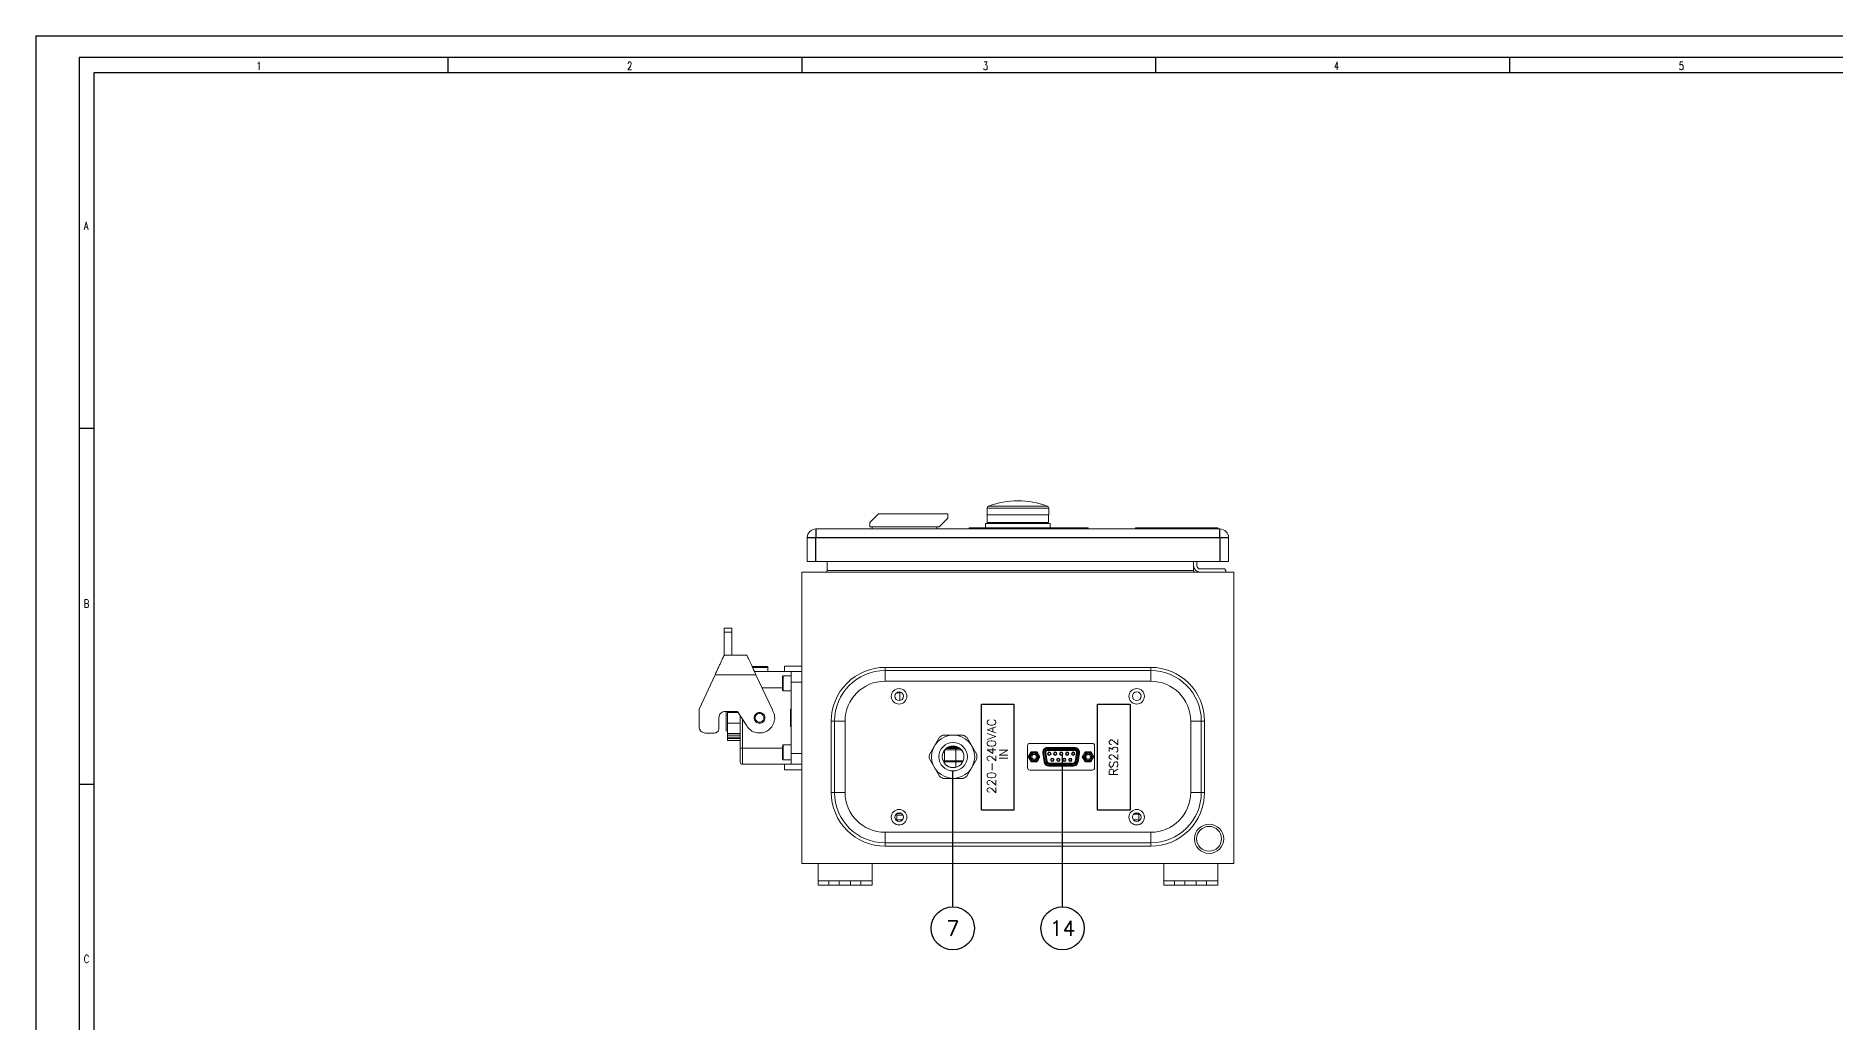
# Model space of a CAD drawing. Extents: x 4137 to 28680, y 2446 to 6814.
# Drawn here: x 4137 to 4970, y 3284 to 3741 of the extents above; entities that cross this region are included whole.
import ezdxf
from ezdxf.enums import TextEntityAlignment as Align

# ---------------------------------------------------------------- set-up
doc = ezdxf.new("R2010")
doc.units = 0
doc.header["$LTSCALE"] = 0.5
doc.layers.get('0').update_dxf_attribs({"linetype": 'CONTINUOUS'})
doc.layers.add('DIM', color=5, linetype='CONTINUOUS')
doc.layers.add('VOL', color=2, linetype='CONTINUOUS')
doc.styles.get("Standard").update_dxf_attribs({"font": 'simplex.shx'})

msp = doc.modelspace()

# ---------------------------------------------------------------- linework, layer by layer
at = {"color": 7, "linetype": 'Continuous'}
for p, q in [((4137.01, 3740.59), (4137.01, 2552.59)), ((4137.01, 3740.59), (5819.01, 3740.59)), ((5809.01, 3730.59), (4157.01, 3730.59)), ((4157.01, 3730.59), (4157.01, 2562.59)), ((4164.01, 2569.59), (4164.01, 3723.59)), ((4164.01, 3723.59), (5802.01, 3723.59))]:
    msp.add_line(p, q, dxfattribs=at)
at = {"color": 8, "linetype": 'Continuous', "lineweight": 15}
for p, q in [((4577.93, 3522.79), (4605.13, 3522.79)), ((4482.93, 3444.21), (4482.93, 3437.21)), ((4530.03, 3441.71), (4530.03, 3446.61)), ((4653.03, 3446.61), (4653.03, 3441.71)), ((4473.07, 3438.71), (4482.53, 3438.71)), ((4464.03, 3424.15), (4464.03, 3410.71)), ((4506.63, 3423.21), (4511.53, 3423.21)), ((4676.43, 3423.21), (4671.53, 3423.21)), ((4457.13, 3417.54), (4463.03, 3417.54)), ((4457.13, 3416.71), (4463.03, 3416.71)), ((4457.13, 3415.71), (4463.03, 3415.71)), ((4457.13, 3415.21), (4463.03, 3415.21)), ((4463.03, 3414.21), (4457.13, 3414.21)), ((4482.53, 3410.71), (4464.03, 3410.71)), ((4482.93, 3412.21), (4482.93, 3405.21)), ((4564.76, 3410.53), (4558.3, 3410.53)), ((4558.5, 3410.69), (4564.56, 3410.69)), ((4559.91, 3411.44), (4563.15, 3411.44)), ((4556.92, 3404.78), (4557.58, 3404.78)), ((4557.58, 3404.77), (4556.92, 3404.77)), ((4557.58, 3404.74), (4556.93, 3404.74)), ((4557.58, 3404.36), (4557.12, 3404.36)), ((4562.73, 3404.78), (4566.14, 3404.78)), ((4566.14, 3404.77), (4562.73, 3404.77)), ((4566.13, 3404.74), (4562.73, 3404.74)), ((4565.94, 3404.36), (4562.73, 3404.36)), ((4506.63, 3390.21), (4511.53, 3390.21)), ((4676.43, 3390.21), (4671.53, 3390.21)), ((4535.53, 3380.44), (4537.53, 3380.44)), ((4538.29, 3379.66), (4535.53, 3379.66)), ((4535.53, 3377.56), (4538.17, 3377.56)), ((4644.89, 3377.56), (4647.53, 3377.56)), ((4647.53, 3380.06), (4645.05, 3380.06)), ((4530.03, 3366.82), (4530.03, 3371.71)), ((4653.03, 3366.82), (4653.03, 3371.71))]:
    msp.add_line(p, q, dxfattribs=at)
at = {"color": 7, "linetype": 'Continuous', "lineweight": 15}
for p, q in [((4523.03, 3515.21), (4527.03, 3519.21)), ((4523.03, 3513.21), (4523.03, 3515.21)), ((4527.03, 3519.21), (4559.03, 3519.21)), ((4559.03, 3517.21), (4555.03, 3513.21)), ((4559.03, 3519.21), (4559.03, 3517.21)), ((4576.53, 3514.71), (4606.53, 3514.71)), ((4576.53, 3512.72), (4576.53, 3514.71)), ((4577.28, 3521.86), (4577.28, 3518.71)), ((4577.28, 3518.71), (4605.78, 3518.71)), ((4577.29, 3518.71), (4577.29, 3515.21)), ((4577.29, 3515.21), (4605.77, 3515.21)), ((4577.95, 3515.21), (4577.95, 3514.71)), ((4605.1, 3514.71), (4605.1, 3515.21)), ((4605.77, 3515.21), (4605.77, 3518.71)), ((4605.78, 3518.71), (4605.78, 3521.86)), ((4606.53, 3512.72), (4606.53, 3514.71)), ((4494.03, 3508.21), (4494.03, 3497.21)), ((4685.03, 3512.21), (4498.03, 3512.21)), ((4523.03, 3513.21), (4555.03, 3513.21)), ((4524.03, 3513.21), (4524.03, 3512.21)), ((4554.03, 3513.21), (4554.03, 3512.21)), ((4568.95, 3512.72), (4568.95, 3512.21)), ((4568.95, 3512.72), (4573.95, 3512.72)), ((4573.95, 3512.21), (4573.95, 3512.72)), ((4573.95, 3512.72), (4619.13, 3512.72)), ((4619.13, 3512.21), (4619.13, 3512.72)), ((4619.13, 3512.72), (4624.13, 3512.72)), ((4624.13, 3512.21), (4624.13, 3512.72)), ((4646.03, 3512.21), (4646.03, 3512.71)), ((4646.03, 3512.71), (4684.03, 3512.71)), ((4649.83, 3512.81), (4649.83, 3512.71)), ((4649.83, 3512.81), (4661.23, 3512.81)), ((4661.23, 3512.81), (4661.23, 3512.71)), ((4666.93, 3512.81), (4666.93, 3512.71)), ((4666.93, 3512.81), (4678.33, 3512.81)), ((4678.33, 3512.81), (4678.33, 3512.71)), ((4684.03, 3512.21), (4684.03, 3512.71)), ((4689.03, 3497.21), (4689.03, 3508.21)), ((4491.53, 3357.21), (4491.53, 3492.21)), ((4491.53, 3492.21), (4691.53, 3492.21)), ((4494.03, 3497.21), (4498.03, 3497.21)), ((4685.03, 3497.21), (4498.03, 3497.21)), ((4503.28, 3497.21), (4503.28, 3493.01)), ((4503.28, 3493.01), (4672.78, 3493.01)), ((4672.78, 3497.21), (4672.78, 3493.01)), ((4672.83, 3495.21), (4672.83, 3497.21)), ((4674.33, 3497.21), (4674.33, 3495.21)), ((4675.83, 3493.71), (4687.13, 3493.71)), ((4685.03, 3497.21), (4689.03, 3497.21)), ((4687.83, 3493.01), (4687.13, 3493.71)), ((4687.83, 3493.01), (4687.83, 3492.21)), ((4691.53, 3492.21), (4691.53, 3357.21)), ((4455.55, 3466.21), (4459.05, 3466.21)), ((4455.55, 3464.35), (4459.05, 3464.35)), ((4455.55, 3453.71), (4455.55, 3464.35)), ((4459.05, 3453.71), (4459.05, 3464.35)), ((4465.95, 3453.71), (4455.55, 3453.71)), ((4466.1, 3453.65), (4465.95, 3453.71)), ((4475.83, 3448.5), (4468.5, 3448.5)), ((4468.75, 3447.98), (4475.83, 3447.98)), ((4475.83, 3447.98), (4475.83, 3448.5)), ((4475.83, 3446.21), (4475.83, 3447.98)), ((4491.53, 3448.71), (4483.53, 3448.71)), ((4483.53, 3446.21), (4483.53, 3448.71)), ((4653.03, 3448.11), (4530.03, 3448.11)), ((4530.03, 3448.11), (4530.03, 3446.61)), ((4653.03, 3446.61), (4653.03, 3448.11)), ((4443.93, 3428.79), (4451.35, 3444.71)), ((4470.27, 3444.71), (4451.35, 3444.71)), ((4451.55, 3445.14), (4451.42, 3444.85)), ((4469.57, 3446.21), (4486.53, 3446.21)), ((4470.27, 3444.71), (4477.87, 3428.42)), ((4482.53, 3437.61), (4482.53, 3443.81)), ((4486.53, 3444.21), (4482.93, 3444.21)), ((4483.53, 3447.01), (4483.43, 3447.01)), ((4483.43, 3447.01), (4483.43, 3446.21)), ((4491.53, 3446.21), (4486.53, 3446.21)), ((4486.53, 3441.21), (4486.53, 3446.21)), ((4491.53, 3441.21), (4486.53, 3441.21)), ((4486.53, 3408.21), (4486.53, 3441.21)), ((4530.03, 3446.61), (4653.03, 3446.61)), ((4653.03, 3441.71), (4530.03, 3441.71)), ((4482.93, 3437.21), (4486.53, 3437.21)), ((4536.83, 3436.26), (4535.27, 3436.26)), ((4536.83, 3436.26), (4536.83, 3436.69)), ((4536.83, 3432.74), (4536.83, 3436.26)), ((4443.93, 3420.71), (4443.93, 3428.79)), ((4453.13, 3424.71), (4453.13, 3419.71)), ((4461.8, 3427.71), (4456.13, 3427.71)), ((4456.53, 3418.71), (4456.53, 3427.71)), ((4457.13, 3427.71), (4457.13, 3427.21)), ((4462.11, 3427.21), (4457.13, 3427.21)), ((4457.13, 3427.21), (4457.13, 3422.21)), ((4465.99, 3421), (4461.8, 3427.71)), ((4463.03, 3425.75), (4463.03, 3410.71)), ((4474.43, 3424.71), (4473.93, 3424.71)), ((4486.33, 3428.53), (4486.32, 3428.53)), ((4486.32, 3427.95), (4486.33, 3427.95)), ((4486.32, 3427.91), (4486.33, 3427.91)), ((4486.33, 3424.45), (4486.32, 3424.45)), ((4486.53, 3428.71), (4486.33, 3428.71)), ((4486.33, 3428.71), (4486.33, 3420.71)), ((4505.13, 3423.21), (4505.13, 3390.21)), ((4506.63, 3423.21), (4505.13, 3423.21)), ((4506.63, 3390.21), (4506.63, 3423.21)), ((4511.53, 3423.21), (4511.53, 3390.21)), ((4671.53, 3390.21), (4671.53, 3423.21)), ((4676.43, 3423.21), (4676.43, 3390.21)), ((4676.43, 3423.21), (4677.93, 3423.21)), ((4677.93, 3390.21), (4677.93, 3423.21)), ((4451.13, 3417.71), (4446.93, 3417.71)), ((4457.13, 3418.48), (4456.53, 3418.71)), ((4463.03, 3422.21), (4457.13, 3422.21)), ((4457.13, 3422.21), (4457.13, 3417.54)), ((4457.13, 3416.71), (4463.03, 3416.71)), ((4457.13, 3416.71), (4457.13, 3416.71)), ((4457.13, 3415.71), (4457.13, 3415.21)), ((4486.53, 3420.71), (4486.33, 3420.71)), ((4552.87, 3411.71), (4555.2, 3415.75)), ((4556.87, 3416.71), (4561.53, 3416.71)), ((4561.53, 3416.71), (4566.19, 3416.71)), ((4567.86, 3415.75), (4570.19, 3411.71)), ((4463.03, 3414.21), (4457.13, 3414.21)), ((4457.13, 3414.21), (4457.13, 3414.21)), ((4457.14, 3414.21), (4457.14, 3414.21)), ((4464.03, 3410.71), (4463.03, 3410.71)), ((4464.03, 3410.71), (4464.03, 3403.21)), ((4482.53, 3405.61), (4482.53, 3411.81)), ((4486.53, 3412.21), (4482.93, 3412.21)), ((4486.53, 3403.21), (4486.53, 3408.21)), ((4486.53, 3408.21), (4491.53, 3408.21)), ((4550.54, 3407.68), (4552.87, 3411.71)), ((4557.58, 3404.78), (4557.58, 3409.78)), ((4558.33, 3410.56), (4564.73, 3410.56)), ((4562.73, 3411.57), (4562.73, 3411.44)), ((4562.73, 3411.44), (4562.73, 3411.07)), ((4562.73, 3411.07), (4562.73, 3410.69)), ((4562.73, 3410.69), (4562.73, 3410.6)), ((4562.73, 3410.6), (4562.73, 3410.56)), ((4562.73, 3410.56), (4562.73, 3410.53)), ((4562.73, 3410.53), (4562.73, 3409.92)), ((4562.73, 3404.78), (4562.73, 3409.92)), ((4570.19, 3411.71), (4572.52, 3407.68)), ((4596.03, 3411.91), (4596.03, 3401.51)), ((4596.43, 3406.71), (4596.93, 3406.71)), ((4597.55, 3408.8), (4596.49, 3406.96)), ((4596.49, 3406.46), (4597.55, 3404.62)), ((4596.93, 3406.71), (4597.99, 3408.55)), ((4597.99, 3404.87), (4596.93, 3406.71)), ((4626.03, 3412.91), (4597.03, 3412.91)), ((4600.11, 3409.05), (4597.99, 3409.05)), ((4597.99, 3408.55), (4600.11, 3408.55)), ((4600.11, 3408.55), (4601.17, 3406.71)), ((4601.17, 3406.71), (4600.11, 3404.87)), ((4601.75, 3406.71), (4600.54, 3408.8)), ((4600.54, 3404.62), (4601.75, 3406.71)), ((4601.75, 3406.71), (4601.17, 3406.71)), ((4603.66, 3404.36), (4603.04, 3408.36)), ((4603.33, 3408.41), (4603.45, 3408.42)), ((4603.96, 3404.41), (4603.33, 3408.41)), ((4604.08, 3404.42), (4603.45, 3408.42)), ((4604.57, 3404.5), (4603.95, 3408.5)), ((4604.94, 3404.56), (4604.31, 3408.56)), ((4605.02, 3404.57), (4604.39, 3408.57)), ((4605.3, 3410.71), (4605.3, 3411.01)), ((4605.3, 3411.01), (4617.76, 3411.01)), ((4605.3, 3410.58), (4605.3, 3410.71)), ((4605.3, 3410.71), (4617.76, 3410.71)), ((4605.3, 3410.08), (4605.3, 3410.58)), ((4605.3, 3410.58), (4617.76, 3410.58)), ((4605.3, 3410.08), (4617.76, 3410.08)), ((4605.3, 3409.71), (4617.76, 3409.71)), ((4605.3, 3409.63), (4617.76, 3409.63)), ((4617.76, 3411.01), (4617.76, 3410.71)), ((4617.76, 3410.71), (4617.76, 3410.58)), ((4617.76, 3410.58), (4617.76, 3410.08)), ((4618.67, 3408.57), (4618.04, 3404.57)), ((4618.75, 3408.56), (4618.12, 3404.56)), ((4619.11, 3408.5), (4618.49, 3404.5)), ((4619.61, 3408.42), (4618.98, 3404.42)), ((4619.73, 3408.41), (4619.1, 3404.41)), ((4620.02, 3408.36), (4619.4, 3404.36)), ((4619.73, 3408.41), (4619.61, 3408.42)), ((4622.52, 3408.8), (4621.31, 3406.71)), ((4621.31, 3406.71), (4621.89, 3406.71)), ((4621.31, 3406.71), (4622.52, 3404.62)), ((4621.89, 3406.71), (4622.95, 3408.55)), ((4622.95, 3404.87), (4621.89, 3406.71)), ((4622.44, 3406.71), (4622.93, 3406.71)), ((4625.07, 3409.05), (4622.95, 3409.05)), ((4622.95, 3408.55), (4625.07, 3408.55)), ((4625.07, 3408.55), (4626.13, 3406.71)), ((4626.13, 3406.71), (4625.07, 3404.87)), ((4625.13, 3406.71), (4625.62, 3406.71)), ((4626.57, 3406.96), (4625.51, 3408.8)), ((4625.51, 3404.62), (4626.57, 3406.46)), ((4626.63, 3406.71), (4626.13, 3406.71)), ((4627.03, 3401.51), (4627.03, 3411.91)), ((4486.53, 3403.21), (4464.03, 3403.21)), ((4482.93, 3405.21), (4486.53, 3405.21)), ((4483.43, 3403.21), (4483.43, 3402.41)), ((4483.43, 3402.41), (4483.53, 3402.41)), ((4483.53, 3400.71), (4483.53, 3403.21)), ((4483.53, 3400.71), (4491.53, 3400.71)), ((4491.53, 3403.21), (4486.53, 3403.21)), ((4552.87, 3401.71), (4550.54, 3405.75)), ((4555.2, 3397.68), (4552.87, 3401.71)), ((4562.73, 3404.77), (4556.92, 3404.77)), ((4557.58, 3404.78), (4562.73, 3404.78)), ((4562.73, 3404.77), (4557.58, 3404.77)), ((4557.58, 3404.77), (4557.58, 3404.74)), ((4557.58, 3404.77), (4557.58, 3404.77)), ((4562.73, 3404.74), (4557.58, 3404.74)), ((4557.58, 3404.74), (4557.58, 3404.36)), ((4562.73, 3404.36), (4557.58, 3404.36)), ((4557.58, 3403.65), (4557.58, 3404.36)), ((4566.14, 3404.77), (4562.73, 3404.77)), ((4562.73, 3404.77), (4562.73, 3404.74)), ((4562.73, 3404.77), (4562.73, 3404.77)), ((4562.73, 3404.74), (4562.73, 3404.36)), ((4562.73, 3401.86), (4562.73, 3404.36)), ((4570.19, 3401.71), (4567.86, 3397.68)), ((4572.52, 3405.75), (4570.19, 3401.71)), ((4597.03, 3400.51), (4626.03, 3400.51)), ((4600.11, 3404.87), (4597.99, 3404.87)), ((4597.99, 3404.37), (4600.11, 3404.37)), ((4603.96, 3404.41), (4604.08, 3404.42)), ((4617.13, 3403.79), (4605.92, 3403.79)), ((4617.13, 3403.71), (4605.92, 3403.71)), ((4617.13, 3403.34), (4605.92, 3403.34)), ((4605.92, 3402.84), (4605.92, 3403.34)), ((4617.13, 3402.84), (4605.92, 3402.84)), ((4605.92, 3402.72), (4605.92, 3402.84)), ((4617.13, 3402.72), (4605.92, 3402.72)), ((4605.92, 3402.42), (4605.92, 3402.72)), ((4617.13, 3402.42), (4605.92, 3402.42)), ((4617.13, 3402.84), (4617.13, 3403.34)), ((4617.13, 3402.72), (4617.13, 3402.84)), ((4617.13, 3402.42), (4617.13, 3402.72)), ((4619.1, 3404.41), (4618.98, 3404.42)), ((4625.07, 3404.87), (4622.95, 3404.87)), ((4622.95, 3404.37), (4625.07, 3404.37)), ((4506.63, 3390.21), (4505.13, 3390.21)), ((4561.53, 3396.71), (4556.87, 3396.71)), ((4566.19, 3396.71), (4561.53, 3396.71)), ((4676.43, 3390.21), (4677.93, 3390.21)), ((4535.53, 3376.98), (4535.53, 3380.45)), ((4647.29, 3380.56), (4645.77, 3380.56)), ((4647.53, 3376.98), (4647.53, 3380.45)), ((4530.03, 3371.71), (4653.03, 3371.71)), ((4530.03, 3366.82), (4530.03, 3365.32)), ((4653.03, 3366.82), (4530.03, 3366.82)), ((4530.03, 3365.32), (4653.03, 3365.32)), ((4653.03, 3366.82), (4653.03, 3365.32)), ((4491.53, 3357.21), (4691.53, 3357.21)), ((4499.03, 3357.21), (4499.03, 3349.21)), ((4524.03, 3349.21), (4524.03, 3357.21)), ((4659.03, 3357.21), (4659.03, 3349.21)), ((4684.03, 3349.21), (4684.03, 3357.21)), ((4499.03, 3347.21), (4499.03, 3349.21)), ((4499.03, 3349.21), (4499.12, 3349.21)), ((4499.12, 3349.21), (4504.01, 3349.21)), ((4504.01, 3349.21), (4504.01, 3347.21)), ((4504.01, 3349.21), (4508.79, 3349.21)), ((4508.79, 3349.21), (4514.1, 3349.21)), ((4508.79, 3349.21), (4508.79, 3347.21)), ((4514.1, 3349.21), (4514.1, 3347.21)), ((4514.1, 3349.21), (4518.88, 3349.21)), ((4518.88, 3347.21), (4518.88, 3349.21)), ((4518.88, 3349.21), (4523.77, 3349.21)), ((4523.77, 3349.21), (4524.03, 3349.21)), ((4524.03, 3347.21), (4524.03, 3349.21)), ((4659.03, 3347.21), (4659.03, 3349.21)), ((4659.03, 3349.21), (4659.12, 3349.21)), ((4659.12, 3349.21), (4664.01, 3349.21)), ((4664.01, 3349.21), (4664.01, 3347.21)), ((4664.01, 3349.21), (4668.79, 3349.21)), ((4668.79, 3349.21), (4674.1, 3349.21)), ((4668.79, 3349.21), (4668.79, 3347.21)), ((4674.1, 3349.21), (4674.1, 3347.21)), ((4674.1, 3349.21), (4678.88, 3349.21)), ((4678.88, 3347.21), (4678.88, 3349.21)), ((4678.88, 3349.21), (4683.77, 3349.21)), ((4683.77, 3349.21), (4684.03, 3349.21)), ((4684.03, 3347.21), (4684.03, 3349.21)), ((4504.01, 3347.21), (4499.03, 3347.21)), ((4508.79, 3347.21), (4504.01, 3347.21)), ((4514.1, 3347.21), (4508.79, 3347.21)), ((4514.1, 3347.21), (4518.88, 3347.21)), ((4524.03, 3347.21), (4518.88, 3347.21)), ((4664.01, 3347.21), (4659.03, 3347.21)), ((4668.79, 3347.21), (4664.01, 3347.21)), ((4674.1, 3347.21), (4668.79, 3347.21)), ((4674.1, 3347.21), (4678.88, 3347.21)), ((4684.03, 3347.21), (4678.88, 3347.21))]:
    msp.add_line(p, q, dxfattribs=at)
for p, q in [((4574.61, 3382), (4574.61, 3431)), ((4574.61, 3431), (4589.61, 3431)), ((4589.61, 3431), (4589.61, 3382)), ((4628.43, 3431), (4643.43, 3431)), ((4628.43, 3382), (4628.43, 3431)), ((4643.43, 3431), (4643.43, 3382)), ((4589.61, 3382), (4574.61, 3382)), ((4643.43, 3382), (4628.43, 3382))]:
    msp.add_line(p, q)
at = {"color": 7, "linetype": 'Continuous', "lineweight": 15, "flags": 128}
for points in [[(4457.13, 3416.71), (4457.13, 3416.73), (4457.13, 3416.77), (4457.13, 3416.84), (4457.13, 3416.94), (4457.13, 3417.07), (4457.13, 3417.21), (4457.13, 3417.37), (4457.13, 3417.54)], [(4457.13, 3416.71), (4457.13, 3416.69), (4457.13, 3416.63), (4457.13, 3416.54), (4457.13, 3416.42), (4457.13, 3416.27), (4457.13, 3416.09), (4457.13, 3415.91), (4457.13, 3415.71)], [(4457.13, 3415.21), (4457.13, 3415.02), (4457.13, 3414.83), (4457.13, 3414.66), (4457.13, 3414.5), (4457.13, 3414.38), (4457.13, 3414.29), (4457.13, 3414.23), (4457.13, 3414.21)], [(4597.74, 3408.98), (4597.77, 3408.92), (4597.82, 3408.84), (4597.87, 3408.75), (4597.93, 3408.65), (4597.99, 3408.55)], [(4600.36, 3408.98), (4600.32, 3408.92), (4600.28, 3408.84), (4600.23, 3408.75), (4600.17, 3408.65), (4600.11, 3408.55)], [(4603.04, 3408.36), (4603.09, 3408.37), (4603.15, 3408.38), (4603.2, 3408.38), (4603.24, 3408.39), (4603.28, 3408.4), (4603.31, 3408.4), (4603.32, 3408.4), (4603.33, 3408.41)], [(4603.45, 3408.42), (4603.47, 3408.43), (4603.49, 3408.43), (4603.54, 3408.44), (4603.6, 3408.45), (4603.68, 3408.46), (4603.76, 3408.47), (4603.85, 3408.49), (4603.95, 3408.5)], [(4619.61, 3408.42), (4619.59, 3408.43), (4619.56, 3408.43), (4619.52, 3408.44), (4619.46, 3408.45), (4619.38, 3408.46), (4619.3, 3408.47), (4619.21, 3408.49), (4619.11, 3408.5)], [(4620.02, 3408.36), (4619.97, 3408.37), (4619.91, 3408.38), (4619.86, 3408.38), (4619.82, 3408.39), (4619.78, 3408.4), (4619.75, 3408.4), (4619.74, 3408.4), (4619.73, 3408.41)], [(4622.7, 3408.98), (4622.74, 3408.92), (4622.78, 3408.84), (4622.83, 3408.75), (4622.89, 3408.65), (4622.95, 3408.55)], [(4625.32, 3408.98), (4625.29, 3408.92), (4625.24, 3408.84), (4625.19, 3408.75), (4625.13, 3408.65), (4625.07, 3408.55)], [(4597.99, 3404.87), (4597.94, 3404.79), (4597.89, 3404.7), (4597.84, 3404.62), (4597.8, 3404.55), (4597.77, 3404.49), (4597.74, 3404.44)], [(4600.36, 3404.44), (4600.32, 3404.5), (4600.28, 3404.58), (4600.23, 3404.67), (4600.17, 3404.77), (4600.11, 3404.87)], [(4603.66, 3404.36), (4603.72, 3404.37), (4603.77, 3404.38), (4603.82, 3404.38), (4603.87, 3404.39), (4603.9, 3404.4), (4603.93, 3404.4), (4603.95, 3404.4), (4603.96, 3404.41)], [(4604.08, 3404.42), (4604.09, 3404.43), (4604.12, 3404.43), (4604.17, 3404.44), (4604.23, 3404.45), (4604.3, 3404.46), (4604.39, 3404.47), (4604.48, 3404.49), (4604.57, 3404.5)], [(4618.98, 3404.42), (4618.97, 3404.43), (4618.94, 3404.43), (4618.89, 3404.44), (4618.83, 3404.45), (4618.76, 3404.46), (4618.67, 3404.47), (4618.58, 3404.49), (4618.49, 3404.5)], [(4619.4, 3404.36), (4619.34, 3404.37), (4619.29, 3404.38), (4619.24, 3404.38), (4619.19, 3404.39), (4619.16, 3404.4), (4619.13, 3404.4), (4619.11, 3404.4), (4619.1, 3404.41)], [(4622.95, 3404.87), (4622.9, 3404.79), (4622.85, 3404.7), (4622.81, 3404.62), (4622.77, 3404.55), (4622.73, 3404.49), (4622.7, 3404.44)], [(4625.32, 3404.44), (4625.29, 3404.49), (4625.26, 3404.55), (4625.22, 3404.62), (4625.17, 3404.7), (4625.12, 3404.79), (4625.07, 3404.87)]]:
    msp.add_lwpolyline(points, dxfattribs=at)
at = {"color": 8, "linetype": 'Continuous', "lineweight": 15, "flags": 128}
for points in [[(4565.37, 3409.92), (4562.73, 3409.92), (4557.69, 3409.92)], [(4558.39, 3410.6), (4562.73, 3410.6), (4564.67, 3410.6)], [(4559.08, 3411.07), (4562.73, 3411.07), (4563.98, 3411.07)]]:
    msp.add_lwpolyline(points, dxfattribs=at)
at = {"color": 7, "linetype": 'Continuous', "lineweight": 15}
for centre, radius in [((4536.53, 3434.71), 3.6), ((4536.53, 3434.71), 2), ((4646.53, 3434.71), 3.6), ((4646.53, 3434.71), 2), ((4561.53, 3406.71), 10), ((4561.53, 3406.71), 6.6), ((4561.53, 3406.71), 5.05), ((4561.53, 3406.71), 5), ((4599.03, 3406.71), 1.59), ((4599.03, 3406.71), 1.1), ((4606.06, 3408.13), 0.8), ((4606.06, 3408.13), 0.6), ((4606.06, 3408.13), 0.5), ((4607.45, 3405.29), 0.8), ((4608.83, 3408.13), 0.8), ((4608.83, 3408.13), 0.6), ((4608.83, 3408.13), 0.5), ((4610.22, 3405.29), 0.8), ((4611.6, 3408.13), 0.8), ((4611.6, 3408.13), 0.6), ((4611.6, 3408.13), 0.5), ((4612.99, 3405.29), 0.8), ((4614.37, 3408.13), 0.8), ((4614.37, 3408.13), 0.6), ((4614.37, 3408.13), 0.5), ((4615.76, 3405.29), 0.8), ((4617.14, 3408.13), 0.8), ((4617.14, 3408.13), 0.6), ((4617.14, 3408.13), 0.5), ((4607.45, 3405.29), 0.6), ((4607.45, 3405.29), 0.5), ((4610.22, 3405.29), 0.6), ((4610.22, 3405.29), 0.5), ((4612.99, 3405.29), 0.6), ((4612.99, 3405.29), 0.5), ((4615.76, 3405.29), 0.6), ((4615.76, 3405.29), 0.5), ((4536.53, 3378.71), 3.6), ((4646.53, 3378.71), 3.6), ((4536.53, 3378.71), 2), ((4646.53, 3378.71), 2), ((4680.03, 3368.71), 6.75), ((4680.03, 3368.71), 5.75)]:
    msp.add_circle(centre, radius, dxfattribs=at)
for centre, radius, start, end in [((4578.28, 3521.86), 1, 110.58353, 180.01874), ((4591.53, 3486.58), 38.69, 69.41647, 110.58353), ((4604.78, 3521.86), 1, 0.01874, 69.41647), ((4498.03, 3508.21), 4, 90, 180), ((4685.03, 3508.21), 4, 360, 90), ((4502.48, 3493.01), 0.8, 270, 0), ((4673.58, 3493.01), 0.8, 180, 270), ((4675.83, 3495.21), 3, 180, 270), ((4675.83, 3495.21), 1.5, 180, 270), ((4482.93, 3443.81), 0.4, 90, 180), ((4530.03, 3423.21), 23.4, 90, 180), ((4530.03, 3423.21), 18.5, 90, 180), ((4653.03, 3423.21), 23.4, 0, 90), ((4653.03, 3423.21), 18.5, 0, 90), ((4482.93, 3437.61), 0.4, 180, 270), ((4561.53, 3406.71), 11.03, 114.97278, 125.02722), ((4561.53, 3406.71), 11.03, 54.97278, 65.02722), ((4482.93, 3411.81), 0.4, 90, 180), ((4561.53, 3406.71), 11.03, 174.97278, 185.02722), ((4561.53, 3406.71), 11.03, 354.97278, 5.02722), ((4597.03, 3411.91), 1, 90, 180), ((4596.93, 3406.71), 0.5, 150, 180), ((4596.93, 3406.71), 0.5, 180, 210), ((4597.99, 3408.55), 0.5, 120, 150), ((4597.99, 3408.55), 0.5, 90, 120), ((4600.11, 3408.55), 0.5, 60, 90), ((4600.11, 3408.55), 0.5, 30, 60), ((4605.3, 3408.71), 1.99, 90, 188.88066), ((4605.3, 3408.71), 1.87, 90, 188.88066), ((4605.3, 3408.71), 0.999, 90, 188.88066), ((4605.3, 3408.71), 0.919, 90, 188.88066), ((4617.76, 3408.71), 1.99, 351.11934, 90), ((4617.76, 3408.71), 1.87, 351.11934, 90), ((4617.76, 3408.71), 0.999, 351.11934, 90), ((4617.76, 3408.71), 0.919, 351.11934, 90), ((4624.03, 3406.71), 1.59, 0, 180), ((4624.03, 3406.71), 1.59, 180, 0), ((4622.95, 3408.55), 0.5, 120, 150), ((4622.95, 3408.55), 0.5, 90, 120), ((4624.03, 3406.71), 1.1, 0, 180), ((4624.03, 3406.71), 1.1, 180, 0), ((4625.07, 3408.55), 0.5, 60, 90), ((4625.07, 3408.55), 0.5, 30, 60), ((4626.03, 3411.91), 1, 0, 90), ((4626.13, 3406.71), 0.5, 0, 30), ((4626.13, 3406.71), 0.5, 330, 0), ((4464.03, 3404.21), 1, 180, 270), ((4482.93, 3405.61), 0.4, 180, 270), ((4561.53, 3406.71), 11.03, 234.97278, 245.02722), ((4561.53, 3406.71), 11.03, 294.97278, 305.02722), ((4597.03, 3401.51), 1, 180, 270), ((4597.99, 3404.87), 0.5, 210, 240), ((4597.99, 3404.87), 0.5, 240, 270), ((4600.11, 3404.87), 0.5, 270, 300), ((4600.11, 3404.87), 0.5, 300, 330), ((4605.92, 3404.71), 1.99, 188.88066, 270), ((4605.92, 3404.71), 1.87, 188.88066, 270), ((4605.92, 3404.71), 0.999, 188.88066, 270), ((4605.92, 3404.71), 0.919, 188.88066, 270), ((4617.13, 3404.71), 0.919, 270, 351.11934), ((4617.13, 3404.71), 0.999, 270, 351.11934), ((4617.13, 3404.71), 1.87, 270, 351.11934), ((4617.13, 3404.71), 1.99, 270, 351.11934), ((4622.95, 3404.87), 0.5, 210, 240), ((4622.95, 3404.87), 0.5, 240, 270), ((4625.07, 3404.87), 0.5, 270, 300), ((4625.07, 3404.87), 0.5, 300, 330), ((4626.03, 3401.51), 1, 270, 0), ((4530.03, 3390.21), 23.4, 180, 270), ((4530.03, 3390.21), 18.5, 180, 270), ((4653.03, 3390.21), 18.5, 270, 0), ((4653.03, 3390.21), 23.4, 270, 0)]:
    msp.add_arc(centre, radius, start, end, dxfattribs=at)
for points, knots in [([(4577.28, 3521.86), (4577.33, 3521.86), (4577.44, 3521.86), (4578.29, 3521.86), (4579.6, 3521.86), (4581.39, 3521.86), (4583.56, 3521.86), (4586.04, 3521.86), (4588.73, 3521.86), (4591.53, 3521.86), (4594.33, 3521.86), (4597.02, 3521.86), (4599.5, 3521.86), (4601.67, 3521.86), (4603.46, 3521.86), (4604.77, 3521.86), (4605.62, 3521.86), (4605.73, 3521.86), (4605.78, 3521.86)], [0, 0, 0, 0, 0.0625, 0.125, 0.1875, 0.25, 0.3125, 0.375, 0.4375, 0.5, 0.5625, 0.625, 0.6875, 0.75, 0.8125, 0.875, 0.9375, 1, 1, 1, 1]), ([(4455.55, 3464.35), (4455.55, 3464.6), (4455.55, 3465.1), (4455.55, 3465.71), (4455.55, 3466.13), (4455.55, 3466.19), (4455.55, 3466.21)], [0, 0, 0, 0, 0.25, 0.499999, 0.75, 1, 1, 1, 1]), ([(4459.05, 3464.35), (4459.05, 3464.6), (4459.05, 3465.1), (4459.05, 3465.71), (4459.05, 3466.13), (4459.05, 3466.19), (4459.05, 3466.21)], [0, 0, 0, 0, 0.25, 0.499999, 0.75, 1, 1, 1, 1]), ([(4451.35, 3444.71), (4451.62, 3445.28), (4452.14, 3446.4), (4452.92, 3448.07), (4453.63, 3449.6), (4454.28, 3450.99), (4454.82, 3452.14), (4455.23, 3453.02), (4455.5, 3453.6), (4455.53, 3453.68), (4455.55, 3453.71)], [0, 0, 0, 0, 0.125442, 0.250088, 0.382533, 0.500071, 0.629263, 0.750161, 0.876453, 1, 1, 1, 1]), ([(4466.1, 3453.65), (4466.15, 3453.55), (4466.24, 3453.35), (4466.57, 3452.65), (4467, 3451.72), (4467.54, 3450.57), (4468.16, 3449.24), (4469.05, 3447.32), (4469.78, 3445.75), (4470.27, 3444.71)], [0, 0, 0, 0, 0.1244, 0.250328, 0.374221, 0.500433, 0.624584, 0.750609, 1, 1, 1, 1]), ([(4505.13, 3423.21), (4505.13, 3429.82), (4507.76, 3436.15), (4517.09, 3445.49), (4523.43, 3448.11), (4530.03, 3448.11)], [0, 0, 0, 0, 0.5, 0.5, 1, 1, 1, 1]), ([(4653.03, 3448.11), (4659.63, 3448.11), (4665.97, 3445.49), (4675.3, 3436.15), (4677.93, 3429.82), (4677.93, 3423.21)], [0, 0, 0, 0, 0.5, 0.5, 1, 1, 1, 1]), ([(4456.13, 3427.71), (4455.74, 3427.67), (4454.95, 3427.58), (4453.96, 3426.88), (4453.27, 3425.89), (4453.18, 3425.11), (4453.13, 3424.71)], [0, 0, 0, 0, 0.250002, 0.500001, 0.750001, 1, 1, 1, 1]), ([(4477.87, 3428.42), (4478.26, 3427.59), (4479.06, 3425.92), (4478.92, 3423.09), (4477.78, 3420.54), (4475.74, 3418.62), (4473.11, 3417.63), (4470.33, 3417.72), (4467.72, 3418.84), (4466.57, 3420.28), (4465.99, 3421)], [0, 0, 0, 0, 0.1250001, 0.25, 0.375, 0.4999999, 0.625, 0.7499999, 0.8750001, 1, 1, 1, 1]), ([(4474.43, 3424.71), (4474.39, 3424.39), (4474.32, 3423.73), (4473.74, 3422.9), (4472.91, 3422.34), (4471.93, 3422.15), (4470.95, 3422.34), (4470.12, 3422.9), (4469.56, 3423.73), (4469.36, 3424.71), (4469.56, 3425.69), (4470.12, 3426.53), (4470.95, 3427.08), (4471.93, 3427.28), (4472.91, 3427.08), (4473.74, 3426.53), (4474.32, 3425.69), (4474.39, 3425.04), (4474.43, 3424.71)], [0, 0, 0, 0, 0.0625, 0.125, 0.1875, 0.25, 0.3125, 0.375, 0.4375, 0.5, 0.5625, 0.625, 0.6875, 0.75, 0.8125, 0.875, 0.9375, 1, 1, 1, 1]), ([(4473.93, 3424.71), (4473.9, 3424.45), (4473.84, 3423.93), (4473.38, 3423.26), (4472.72, 3422.82), (4471.93, 3422.66), (4471.14, 3422.82), (4470.48, 3423.26), (4470.03, 3423.93), (4469.88, 3424.71), (4470.03, 3425.5), (4470.48, 3426.16), (4471.14, 3426.61), (4471.93, 3426.77), (4472.72, 3426.61), (4473.38, 3426.16), (4473.84, 3425.5), (4473.9, 3424.97), (4473.93, 3424.71)], [0, 0, 0, 0, 0.0625, 0.125, 0.1875, 0.25, 0.3125, 0.375, 0.4375, 0.5, 0.5625, 0.625, 0.6875, 0.75, 0.8125, 0.875, 0.9375, 1, 1, 1, 1]), ([(4486.33, 3428.5), (4486.33, 3428.5), (4486.33, 3428.5), (4486.33, 3428.47), (4486.33, 3428.47)], [0, 0, 0, 0, 0.999567, 1, 1, 1, 1]), ([(4446.93, 3417.71), (4446.54, 3417.76), (4445.75, 3417.85), (4444.76, 3418.54), (4444.07, 3419.53), (4443.98, 3420.32), (4443.93, 3420.71)], [0, 0, 0, 0, 0.249999, 0.5, 0.75, 1, 1, 1, 1]), ([(4453.13, 3419.71), (4453.1, 3419.45), (4453.04, 3418.93), (4452.58, 3418.27), (4451.92, 3417.8), (4451.39, 3417.74), (4451.13, 3417.71)], [0, 0, 0, 0, 0.249999, 0.499999, 0.75, 1, 1, 1, 1]), ([(4463.03, 3410.71), (4463.03, 3409.86), (4463.03, 3408.16), (4463.03, 3406.01), (4463.03, 3404.51), (4463.03, 3404.31), (4463.03, 3404.21)], [0, 0, 0, 0, 0.25, 0.4999998, 0.7499998, 1, 1, 1, 1]), ([(4603.04, 3408.36), (4603.02, 3408.52), (4602.99, 3408.85), (4603.08, 3409.34), (4603.26, 3409.81), (4603.55, 3410.21), (4603.91, 3410.56), (4604.33, 3410.81), (4604.81, 3410.98), (4605.13, 3411), (4605.3, 3411.01)], [0, 0, 0, 0, 0.125, 0.249998, 0.374929, 0.499998, 0.62493, 0.749999, 0.874931, 1, 1, 1, 1]), ([(4603.95, 3408.5), (4603.94, 3408.6), (4603.92, 3408.8), (4603.97, 3409.09), (4604.08, 3409.37), (4604.25, 3409.61), (4604.47, 3409.81), (4604.72, 3409.97), (4605, 3410.06), (4605.2, 3410.08), (4605.3, 3410.08)], [0, 0, 0, 0, 0.1251165, 0.2500018, 0.3751177, 0.500003, 0.6251188, 0.7500041, 0.8749997, 1, 1, 1, 1]), ([(4617.76, 3411.01), (4617.92, 3411), (4618.25, 3410.98), (4618.73, 3410.81), (4619.15, 3410.56), (4619.51, 3410.21), (4619.8, 3409.81), (4619.98, 3409.34), (4620.07, 3408.85), (4620.04, 3408.52), (4620.02, 3408.36)], [0, 0, 0, 0, 0.125, 0.249997, 0.374929, 0.499998, 0.62493, 0.749999, 0.874931, 1, 1, 1, 1]), ([(4617.76, 3410.08), (4617.86, 3410.08), (4618.06, 3410.06), (4618.34, 3409.97), (4618.59, 3409.81), (4618.81, 3409.61), (4618.98, 3409.37), (4619.09, 3409.09), (4619.14, 3408.8), (4619.12, 3408.6), (4619.11, 3408.5)], [0, 0, 0, 0, 0.125116, 0.250001, 0.375117, 0.500002, 0.625119, 0.750004, 0.874999, 1, 1, 1, 1]), ([(4605.92, 3402.42), (4605.66, 3402.45), (4605.12, 3402.5), (4604.4, 3402.94), (4603.86, 3403.58), (4603.73, 3404.1), (4603.66, 3404.36)], [0, 0, 0, 0, 0.2420034, 0.4999995, 0.7579967, 1, 1, 1, 1]), ([(4605.92, 3403.34), (4605.77, 3403.36), (4605.45, 3403.39), (4605.02, 3403.65), (4604.69, 3404.04), (4604.61, 3404.35), (4604.57, 3404.5)], [0, 0, 0, 0, 0.2420034, 0.4999998, 0.7579962, 1, 1, 1, 1]), ([(4618.49, 3404.5), (4618.45, 3404.35), (4618.37, 3404.04), (4618.04, 3403.65), (4617.61, 3403.39), (4617.29, 3403.36), (4617.13, 3403.34)], [0, 0, 0, 0, 0.242004, 0.5, 0.757996, 1, 1, 1, 1]), ([(4619.4, 3404.36), (4619.33, 3404.1), (4619.2, 3403.58), (4618.66, 3402.94), (4617.94, 3402.5), (4617.4, 3402.45), (4617.13, 3402.42)], [0, 0, 0, 0, 0.242003, 0.5, 0.757996, 1, 1, 1, 1]), ([(4530.03, 3365.32), (4523.43, 3365.32), (4517.09, 3367.94), (4507.76, 3377.28), (4505.13, 3383.61), (4505.13, 3390.21)], [0, 0, 0, 0, 0.5, 0.5, 1, 1, 1, 1]), ([(4677.93, 3390.21), (4677.93, 3383.61), (4675.3, 3377.28), (4665.97, 3367.94), (4659.63, 3365.32), (4653.03, 3365.32)], [0, 0, 0, 0, 0.5, 0.5, 1, 1, 1, 1])]:
    msp.add_open_spline(points, degree=3, knots=knots, dxfattribs=at)
at = {"layer": 'DIM', "color": 7}
for p, q in [((4327.81, 3723.59), (4327.81, 3730.59)), ((4491.61, 3723.59), (4491.61, 3730.59)), ((4655.41, 3723.59), (4655.41, 3730.59)), ((4819.21, 3723.59), (4819.21, 3730.59)), ((4164.01, 3558.73), (4157.01, 3558.73)), ((4164.01, 3393.87), (4157.01, 3393.87))]:
    msp.add_line(p, q, dxfattribs=at)
at = {"layer": 'DIM'}
for p, q in [((4612.21, 3337.26), (4612.21, 3407.5)), ((4561.41, 3337.26), (4561.41, 3400.39))]:
    msp.add_line(p, q, dxfattribs=at)
for centre in [(4561.41, 3327.26), (4612.21, 3327.26)]:
    msp.add_circle(centre, 10, dxfattribs=at)
at = {"layer": 'VOL'}
for p, q in [((4494.03, 3508.21), (4498.03, 3508.21)), ((4498.03, 3512.21), (4498.03, 3508.21)), ((4498.03, 3497.21), (4498.03, 3508.21)), ((4498.03, 3508.21), (4685.03, 3508.21)), ((4685.03, 3508.21), (4685.03, 3512.21)), ((4685.03, 3508.21), (4685.03, 3497.21)), ((4685.03, 3508.21), (4689.03, 3508.21))]:
    msp.add_line(p, q, dxfattribs=at)

# ---------------------------------------------------------------- texts
at = {"color": 7, "linetype": 'Continuous', "width": 0.75}
for s, p in [('1', (4239.05, 3724.87)), ('2', (4410.65, 3724.87))]:
    msp.add_text(s, height=3.7, dxfattribs=at).set_placement(p)
for s, p in [('220-240VAC', (4581.33, 3406.95)), ('RS232', (4637.84, 3406.5)), ('IN', (4586.83, 3407.95))]:
    msp.add_text(s, height=4, rotation=90).set_placement(p, align=Align.CENTER)
at = {"layer": 'DIM', "color": 7, "width": 0.75}
for s, p in [('3', (4575.33, 3724.87)), ('4', (4737.81, 3724.87)), ('5', (4897.52, 3724.87)), ('A', (4159.16, 3650.75)), ('B', (4159.16, 3475.81)), ('C', (4159.16, 3311.21))]:
    msp.add_text(s, height=3.7, dxfattribs=at).set_placement(p)
at = {"layer": 'DIM'}
for s, p in [('7', (4561.41, 3327.26)), ('14', (4612.21, 3327.26))]:
    msp.add_text(s, height=7, dxfattribs=at).set_placement(p, align=Align.MIDDLE)

doc.saveas('drawing.dxf')
